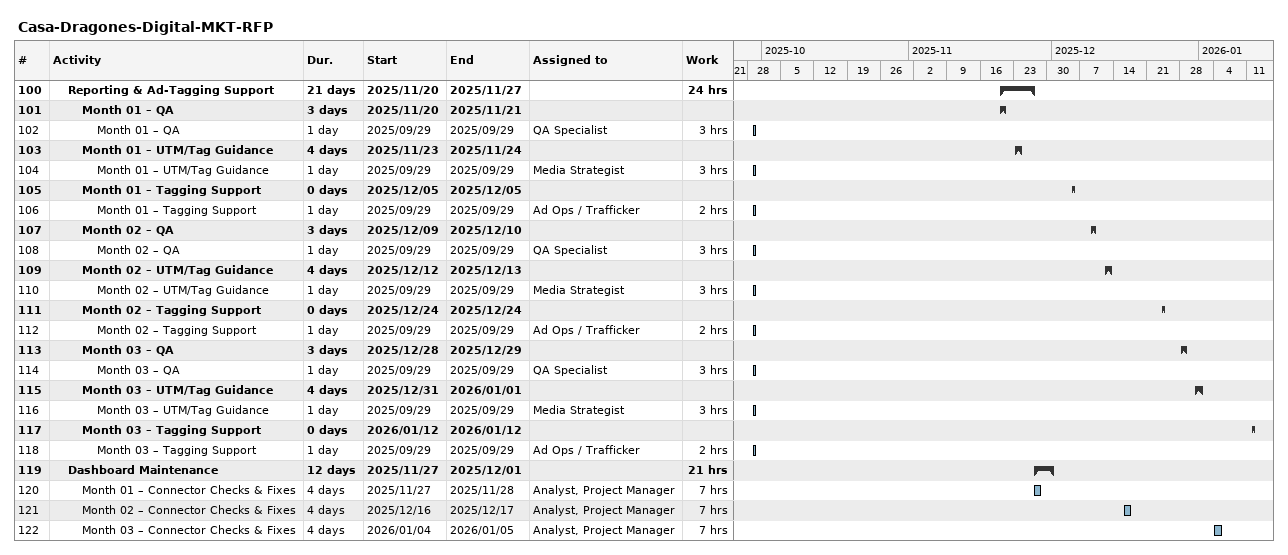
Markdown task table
Casa-Dragones-Digital-MKT-RFP

| ID | Level | Task | Duration | Start | Finish | Resources | Work (h) |
|---|---|---|---|---|---|---|---|
| 100 | 2 | **Reporting & Ad-Tagging Support** | 21d | 2025-11-20 | 2025-11-27 |  | 24 |
| 101 | 3 | **Month 01 – QA** | 3d | 2025-11-20 | 2025-11-21 |  |  |
| 102 | 4 | Month 01 – QA | 1d | 2025-09-29 | 2025-09-29 | QA Specialist | 3 |
| 103 | 3 | **Month 01 – UTM/Tag Guidance** | 4d | 2025-11-23 | 2025-11-24 |  |  |
| 104 | 4 | Month 01 – UTM/Tag Guidance | 1d | 2025-09-29 | 2025-09-29 | Media Strategist | 3 |
| 105 | 3 | **Month 01 – Tagging Support** | 0d | 2025-12-05 | 2025-12-05 |  |  |
| 106 | 4 | Month 01 – Tagging Support | 1d | 2025-09-29 | 2025-09-29 | Ad Ops / Trafficker | 2 |
| 107 | 3 | **Month 02 – QA** | 3d | 2025-12-09 | 2025-12-10 |  |  |
| 108 | 4 | Month 02 – QA | 1d | 2025-09-29 | 2025-09-29 | QA Specialist | 3 |
| 109 | 3 | **Month 02 – UTM/Tag Guidance** | 4d | 2025-12-12 | 2025-12-13 |  |  |
| 110 | 4 | Month 02 – UTM/Tag Guidance | 1d | 2025-09-29 | 2025-09-29 | Media Strategist | 3 |
| 111 | 3 | **Month 02 – Tagging Support** | 0d | 2025-12-24 | 2025-12-24 |  |  |
| 112 | 4 | Month 02 – Tagging Support | 1d | 2025-09-29 | 2025-09-29 | Ad Ops / Trafficker | 2 |
| 113 | 3 | **Month 03 – QA** | 3d | 2025-12-28 | 2025-12-29 |  |  |
| 114 | 4 | Month 03 – QA | 1d | 2025-09-29 | 2025-09-29 | QA Specialist | 3 |
| 115 | 3 | **Month 03 – UTM/Tag Guidance** | 4d | 2025-12-31 | 2026-01-01 |  |  |
| 116 | 4 | Month 03 – UTM/Tag Guidance | 1d | 2025-09-29 | 2025-09-29 | Media Strategist | 3 |
| 117 | 3 | **Month 03 – Tagging Support** | 0d | 2026-01-12 | 2026-01-12 |  |  |
| 118 | 4 | Month 03 – Tagging Support | 1d | 2025-09-29 | 2025-09-29 | Ad Ops / Trafficker | 2 |
| 119 | 2 | **Dashboard Maintenance** | 12d | 2025-11-27 | 2025-12-01 |  | 21 |
| 120 | 3 | Month 01 – Connector Checks & Fixes | 4d | 2025-11-27 | 2025-11-28 | Analyst, Project Manager | 7 |
| 121 | 3 | Month 02 – Connector Checks & Fixes | 4d | 2025-12-16 | 2025-12-17 | Analyst, Project Manager | 7 |
| 122 | 3 | Month 03 – Connector Checks & Fixes | 4d | 2026-01-04 | 2026-01-05 | Analyst, Project Manager | 7 |
